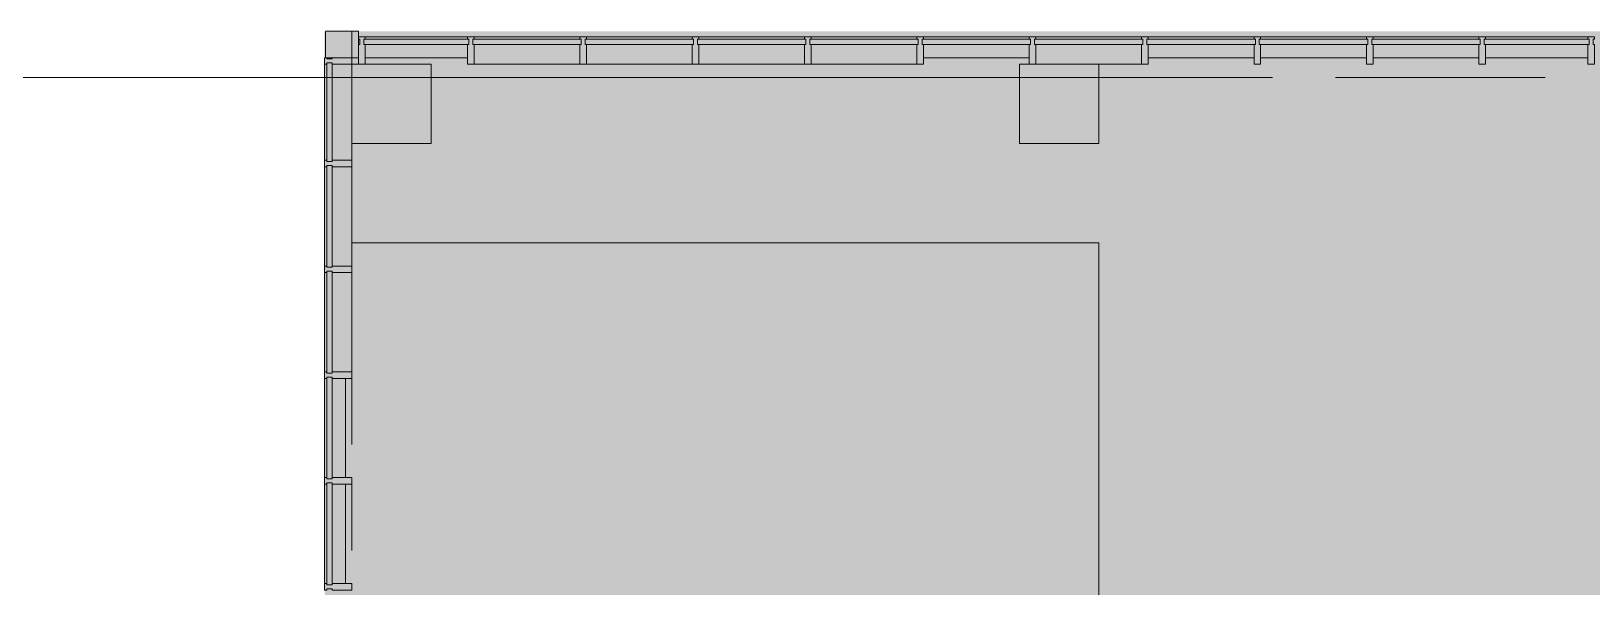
# Model space of a CAD drawing. Header units: millimetres. Extents: x -2766 to 205613, y -8553 to 29000.
# Drawn here: x 80237 to 92043, y 23150 to 27350 of the extents above; entities that cross this region are included whole.
import ezdxf

# ---------------------------------------------------------------- set-up
doc = ezdxf.new("R2010")
doc.units = ezdxf.units.MM
doc.linetypes.add('200_ШТРИХ__ш1_п0_6_', pattern=[800, 500, -300])
doc.linetypes.add('Осевая', pattern=[3175, 635, -476.25, 1587.5, -476.25])
doc.layers.add('A-DETL-GENF-3', color=7, linetype='Continuous', lineweight=9, true_color=0xc0c0c0, transparency=0.4)
for name, color, linetype, lineweight in [('A-DETL-MBND-1', 7, '200_ШТРИХ__ш1_п0_6_', 9), ('Оси', 7, 'Continuous', 9), ('Оси-2', 7, 'Осевая', 9)]:
    doc.layers.add(name, color=color, linetype=linetype, lineweight=lineweight)
for name, color, linetype, lineweight, true_color in [('A-FLOR-1', 7, 'Continuous', 5, 0xb7b7b7), ('A-GLAZ-CURT-2', 7, 'Continuous', 5, 0x737373), ('A-GLAZ-CWMG-2', 7, 'Continuous', 5, 0x737373), ('A-WALL-5', 7, 'Continuous', 5, 0x737373), ('S-COLS-1', 7, 'Continuous', 5, 0x737373)]:
    doc.layers.add(name, color=color, linetype=linetype, lineweight=lineweight, true_color=true_color)

# ---------------------------------------------------------------- blocks, each defined once
blk = doc.blocks.new('Прямоугольный импост - Импост структурный с накладкой - 190мм-22856805-2_2_1_птичка')
at = {"layer": 'A-GLAZ-CWMG-2'}
for p, q in [((0, 17), (-50, 17)), ((-50, 17), (-50, 0)), ((-50, 0), (-40, 0)), ((-40, 0), (-40, -40)), ((-10, -40), (-10, 0)), ((-10, 0), (0, 0)), ((0, 11), (0, 17)), ((-40, -40), (-50, -40)), ((-50, -40), (-50, -190)), ((0, -40), (-10, -40)), ((-50, -190), (0, -190))]:
    blk.add_line(p, q, dxfattribs=at)
blk = doc.blocks.new('Системная панель - Стекло - 40мм-22858580-2_2_1_птичка')
at = {"layer": 'A-GLAZ-CURT-2'}
for p, q in [((372.5, 40), (-372.5, 40)), ((-372.5, 40), (-372.5, 0)), ((-372.5, 0), (372.5, 0)), ((372.5, 0), (372.5, 40))]:
    blk.add_line(p, q, dxfattribs=at)
blk = doc.blocks.new('Системная панель - Стекло - 40мм-22858442-2_2_1_птичка')
at = {"layer": 'A-GLAZ-CURT-2'}
for p, q in [((385, 40), (-385, 40)), ((-385, 40), (-385, 0)), ((-385, 0), (385, 0)), ((385, 0), (385, 40))]:
    blk.add_line(p, q, dxfattribs=at)
blk = doc.blocks.new('Прямоугольный импост - Импост структурный с накладкой - 190мм-22856798-2_2_1_птичка')
at = {"layer": 'A-GLAZ-CWMG-2'}
for p, q in [((-25, 0), (-25, 17)), ((-25, 17), (25, 17)), ((-15, 0), (-25, 0)), ((-15, -40), (-15, 0)), ((25, 0), (15, 0)), ((15, 0), (15, -40)), ((25, 17), (25, 0)), ((-25, -190), (-25, -40)), ((-25, -40), (-15, -40)), ((15, -40), (25, -40)), ((25, -40), (25, -190)), ((25, -190), (-25, -190))]:
    blk.add_line(p, q, dxfattribs=at)
blk = doc.blocks.new('Прямоугольный импост - Импост структурный с накладкой - 160мм-22858437-2_2_1_птичка')
at = {"layer": 'A-GLAZ-CWMG-2'}
for p, q in [((3854, 23925), (3854, 23175)), ((4011, 23925), (4011, 23175))]:
    blk.add_line(p, q, dxfattribs=at)
blk = doc.blocks.new('Системная панель - Стекло - 40мм-22856069-2_2_1_птичка')
at = {"layer": 'A-GLAZ-CURT-2'}
for p, q in [((397.5, 0), (-397.5, 0)), ((-397.5, 0), (-397.5, -40)), ((397.5, -40), (397.5, 0)), ((-397.5, -40), (397.5, -40))]:
    blk.add_line(p, q, dxfattribs=at)
blk = doc.blocks.new('Системная панель - Стекло - 40мм-22856070-2_2_1_птичка')
at = {"layer": 'A-GLAZ-CURT-2'}
for p, q in [((410, 0), (-410, 0)), ((-410, 0), (-410, -40)), ((-410, -40), (410, -40)), ((410, -40), (410, 0))]:
    blk.add_line(p, q, dxfattribs=at)
blk = doc.blocks.new('Системная панель - Стекло - 40мм-22856305-2_2_1_птичка')
at = {"layer": 'A-GLAZ-CURT-2'}
for p, q in [((410, 0), (-410, 0)), ((-410, 0), (-410, -40)), ((-410, -40), (410, -40)), ((410, -40), (410, 0))]:
    blk.add_line(p, q, dxfattribs=at)
blk = doc.blocks.new('Прямоугольный импост - Импост структурный с накладкой - 190мм-22856073-2_2_1_птичка')
at = {"layer": 'A-GLAZ-CWMG-2'}
for p, q in [((-50, 40), (-50, 190)), ((-50, 190), (0, 190)), ((0, 190), (0, 40)), ((-40, 40), (-50, 40)), ((-50, -17), (-50, 0)), ((-50, 0), (-40, 0)), ((-40, 0), (-40, 40)), ((-10, 40), (-10, 0)), ((0, 40), (-10, 40)), ((-10, 0), (0, 0)), ((0, 0), (0, -17)), ((0, -17), (-50, -17))]:
    blk.add_line(p, q, dxfattribs=at)
blk = doc.blocks.new('Прямоугольный импост - Импост структурный с накладкой - 160мм-22794259-2_2_1_птичка')
at = {"layer": 'A-GLAZ-CWMG-2'}
for p, q in [((4160, 27307), (4935, 27307)), ((4160, 27150), (4935, 27150))]:
    blk.add_line(p, q, dxfattribs=at)
blk = doc.blocks.new('Прямоугольный импост - Импост структурный с накладкой - 160мм-20149070-2_2_1_птичка')
at = {"layer": 'A-GLAZ-CWMG-2'}
for p, q in [((8385, 27307), (9185, 27307)), ((8385, 27150), (9185, 27150))]:
    blk.add_line(p, q, dxfattribs=at)
blk = doc.blocks.new('Прямоугольный импост - Импост структурный с накладкой - 160мм-22794460-2_2_1_птичка')
at = {"layer": 'A-GLAZ-CWMG-2'}
for p, q in [((10935, 27307), (11285, 27307)), ((10935, 27150), (11285, 27150))]:
    blk.add_line(p, q, dxfattribs=at)
blk = doc.blocks.new('Прямоугольный импост - Импост структурный с накладкой - 160мм-22794342-2_2_1_птичка')
at = {"layer": 'A-GLAZ-CWMG-2'}
for p, q in [((11285, 27307), (11735, 27307)), ((11285, 27150), (11735, 27150))]:
    blk.add_line(p, q, dxfattribs=at)
blk = doc.blocks.new('Прямоугольный импост - Импост структурный с накладкой - 190мм-22856065-2_2_1_птичка')
at = {"layer": 'A-GLAZ-CWMG-2'}
for p, q in [((-25, 40), (-25, 190)), ((-25, 190), (25, 190)), ((25, 190), (25, 40)), ((-15, 40), (-25, 40)), ((-25, -17), (-25, 0)), ((-25, 0), (-15, 0)), ((-15, 0), (-15, 40)), ((15, 40), (15, 0)), ((25, 40), (15, 40)), ((15, 0), (25, 0)), ((25, 0), (25, -17)), ((25, -17), (-25, -17))]:
    blk.add_line(p, q, dxfattribs=at)
blk = doc.blocks.new('Прямоугольный импост - Импост структурный с накладкой - 190мм-V189-2_2_1_птичка')
at = {"layer": 'A-GLAZ-CWMG-2'}
for p, q in [((-50, 190), (-50, 40)), ((0, 40), (0, 190)), ((-50, 40), (-40, 40)), ((-40, 0), (-50, 0)), ((-50, 0), (-50, -17)), ((-40, 40), (-40, 0)), ((-10, 0), (-10, 40)), ((-10, 40), (0, 40)), ((0, 0), (-10, 0)), ((0, -17), (0, 0)), ((-50, -17), (0, -17))]:
    blk.add_line(p, q, dxfattribs=at)
blk = doc.blocks.new('Прямоугольный импост - Импост структурный с накладкой - 190мм-V209-2_2_1_птичка')
at = {"layer": 'A-GLAZ-CWMG-2'}
for p, q in [((3854, 25525), (3854, 24775)), ((4061, 25525), (4061, 24775))]:
    blk.add_line(p, q, dxfattribs=at)
blk = doc.blocks.new('Прямоугольный импост - Импост структурный с накладкой - 190мм-23186024-2_2_1_птичка')
at = {"layer": 'A-GLAZ-CWMG-2'}
for p, q in [((9235, 27307), (10035, 27307)), ((9710, 27100), (10035, 27100))]:
    blk.add_line(p, q, dxfattribs=at)
blk = doc.blocks.new('Прямоугольный импост - Импост структурный с накладкой - 190мм-V210-2_2_1_птичка')
at = {"layer": 'A-GLAZ-CWMG-2'}
for p, q in [((-25, 40), (-25, 190)), ((25, 190), (25, 40)), ((-15, 40), (-25, 40)), ((-25, -17), (-25, 0)), ((-25, 0), (-15, 0)), ((-15, 0), (-15, 40)), ((15, 40), (15, 0)), ((25, 40), (15, 40)), ((15, 0), (25, 0)), ((25, 0), (25, -17)), ((25, -17), (-25, -17))]:
    blk.add_line(p, q, dxfattribs=at)
blk = doc.blocks.new('Прямоугольный импост - Импост структурный с накладкой - 190мм-V211-2_2_1_птичка')
at = {"layer": 'A-GLAZ-CWMG-2'}
for p, q in [((7535, 27307), (8335, 27307)), ((7535, 27100), (8335, 27100))]:
    blk.add_line(p, q, dxfattribs=at)
blk = doc.blocks.new('Прямоугольный импост - Импост структурный с накладкой - 190мм-22858574-2_2_1_птичка')
at = {"layer": 'A-GLAZ-CWMG-2'}
for p, q in [((3854, 27100), (3854, 26375)), ((4061, 26500), (4061, 26375))]:
    blk.add_line(p, q, dxfattribs=at)
blk = doc.blocks.new('BSC_Колонна _Прямоугольная - 200х200-22401950-2_2_1_птичка')
at = {"layer": 'S-COLS-1'}
for p, q in [((100, 100), (-100, 100)), ((-100, 99), (-100, -100)), ((100, -100), (100, 100)), ((-100, -100), (100, -100))]:
    blk.add_line(p, q, dxfattribs=at)
blk = doc.blocks.new('BSC_Колонна _Прямоугольная - 600х600-23295697-2_2_1_птичка')
at = {"layer": 'S-COLS-1'}
for p, q in [((300, 300), (-300, 300)), ((-300, 300), (-300, -300)), ((300, -300), (300, 300)), ((-300, -300), (300, -300))]:
    blk.add_line(p, q, dxfattribs=at)
blk = doc.blocks.new('Прямоугольный импост - Импост структурный с накладкой - 190мм-V258-2_2_1_птичка')
at = {"layer": 'A-DETL-MBND-1'}
blk.add_line((4061, 24725), (4061, 23975), dxfattribs=at)

msp = doc.modelspace()

# ---------------------------------------------------------------- hatches: boundary and pattern name
at = {"layer": 'A-DETL-GENF-3'}
h = msp.add_hatch(color=256, dxfattribs=at)
h.paths.add_polyline_path([(78335, -280), (117363, -280), (117363, 12125), (117143, 12125), (117143, 12070), (117135, 12070), (117135, 12140), (117283, 12140), (117283, 12185), (117313, 12185), (117313, 12175), (117363, 12175), (117358.4, 13475), (117313, 13475), (117313, 13465), (117283, 13465), (117283, 13510), (117135, 13510), (117135, 13580), (117143, 13580), (117143, 13525), (117363, 13525), (117363, 21575), (117143, 21570.3), (117143, 21520), (117135, 21520), (117136.3, 21590), (117283, 21590), (117283, 21635), (117313, 21635), (117313, 21625), (117363, 21625), (117363, 22925), (117313, 22925), (117313, 22915), (117283, 22915), (117283, 22960), (117135, 22965), (117135, 23030), (117143, 23030), (117143, 22975), (117363, 22975), (117363, 23777.7), (112463, 23778), (112463, 27350), (82455, 27350), (82460.8, 20725.1), (82474.1, 20725.1), (82474.1, 19965.1), (82464.1, 19971), (82464.1, 19925.1), (82457.1, 19925.1), (82460.8, 19125.1), (82474.1, 19125.1), (82474.1, 18375.1), (82457.1, 18375.1), (82460.8, 18325.1), (82474.1, 18325.1), (82474.1, 17575.1), (82457.1, 17575.1), (82460.8, 16725.1), (82474.1, 16725.1), (82474.1, 15965.1), (82464.1, 15971), (82464.1, 15925.1), (82457.1, 15925.1), (82455, 15358), (78335, 15358), (78335, -258)])
h.paths.add_polyline_path([(104988, 100), (104938, 100), (104938, 425), (104763, 425), (104763, 475), (104988, 475), (104988, 120)])
h.paths.add_polyline_path([(114152.5, 100), (114118, 100), (114118, 475), (114468, 475), (114468, 100), (114418, 100), (114418, 425), (114168, 425), (114168, 100)])
h.paths.add_polyline_path([(94788, 100), (94738, 101.5), (94738, 475), (95263, 475), (95263, 425), (94788, 425), (94788, 104.5)])
h.paths.add_polyline_path([(101288, 100), (101238, 100), (101238, 425), (101113, 425), (101113, 475), (101288, 475), (101288, 120)])
h.paths.add_polyline_path([(90338, 100), (90288, 100), (90288, 475), (90763, 475), (90763, 425), (90338, 425), (90338, 120)])
h.paths.add_polyline_path([(85488, 100), (85438, 100), (85438, 475), (86263, 475), (86263, 425), (85488, 425), (85488, 120)])
h.paths.add_polyline_path([(81813, 120), (81763, 121.8), (81763, 510), (82113, 510), (82110.7, 460), (81813, 460), (81813, 125.5)])
h.paths.add_polyline_path([(115893, 5434), (115813, 5434), (115813, 5459), (115853, 5459), (115853, 5469), (115893, 5469), (115893, 5449)])
h.paths.add_polyline_path([(115813, 6059), (115813, 6084), (115893, 6084), (115893, 6049), (115853, 6049), (115853, 6059)])
h.paths.add_polyline_path([(115813, 6019), (115213, 6019), (115213, 6059), (115813, 6059), (115813, 6049)])
h.paths.add_polyline_path([(115893, 6314), (115813, 6314), (115813, 6339), (115853, 6339), (115853, 6349), (115893, 6349), (115893, 6329)])
h.paths.add_polyline_path([(81838, 7680), (81838, 7730), (81828, 7730), (81828, 7760), (81873, 7760), (81873, 7908), (81943, 7905.3), (81943, 7900), (81888, 7895.8), (81888, 7680), (81943, 7680), (81943, 7672), (81873, 7672), (81873, 7680), (81860.9, 7680)])
h.paths.add_polyline_path([(81788, 6780), (81788, 7680), (81838, 7680), (81838, 6780)])
h.paths.add_polyline_path([(115813, 6939), (115813, 6964), (115893, 6964), (115893, 6929), (115853, 6929), (115853, 6939)])
h.paths.add_polyline_path([(115503.7, 6899), (115213, 6899), (115213, 6939), (115813, 6939), (115813, 6899), (115783, 6899)])
h.paths.add_polyline_path([(111935.1, 7125.5), (111826.2, 7134.5), (111757.3, 7152.8), (111689.1, 7182.6), (111634.6, 7216.3), (111564, 7280), (111523.4, 7330.5), (111483.1, 7401.2), (111462.4, 7451), (111444.1, 7527.4), (111438, 7595.9), (111488, 7596.4), (111496, 7519.9), (111517.7, 7445.9), (111543.6, 7389.8), (111602.6, 7311.7), (111646, 7270.6), (111712.4, 7226.8), (111783.9, 7196.6), (111858.8, 7180), (111900.5, 7175.4), (111969.6, 7178.8), (112039.9, 7194.4), (112125.9, 7233.7), (112190.4, 7280), (112221.4, 7307.6), (112270.2, 7370.8), (112301.1, 7426.8), (112324.8, 7494.8), (112336.6, 7565.8), (112335.9, 7640.2), (112313.6, 7737.5), (112299.6, 7776.5), (112264.3, 7839.2), (112194.7, 7916.2), (112149.3, 7951.9), (112080.2, 7989.2), (112006.9, 8013), (111966, 8021.7), (111871.8, 8021.7), (111810.1, 8011.4), (111746.9, 7990.6), (111663.5, 7942.2), (111613, 7899), (111582.1, 7866.7), (111533, 7787.5), (111512.2, 7741.4), (111494.1, 7671.7), (111487.7, 7600), (111438, 7600.2), (111450.5, 7702), (111464, 7754.2), (111495.9, 7826.3), (111546.2, 7900), (111594.6, 7951.2), (111660.4, 8000.8), (111738.3, 8040.1), (111793.6, 8058.8), (111887.7, 8072.8), (111966, 8070.5), (112039.5, 8056.3), (112103.3, 8033.7), (112164.7, 8001.5), (112218.9, 7962.6), (112279.7, 7900), (112324.1, 7835.4), (112360.8, 7753.9), (112374.7, 7709.7), (112386.3, 7637.8), (112386.3, 7561.8), (112373.7, 7485.5), (112350.9, 7415.9), (112301.1, 7328.5), (112263.1, 7280), (112201.6, 7224.1), (112130.4, 7179.2), (112084.1, 7156.9), (112010.9, 7135.2), (111935.7, 7125.6)])
h.paths.add_polyline_path([(80538, 7280), (80538, 7680), (80588, 7679.8), (80588, 7280)])
h.paths.add_polyline_path([(106066, 7672), (106023, 7672), (106020.5, 7820), (106003, 7820), (106003, 7860), (106013, 7860), (106013, 7900), (106023, 7900), (106023, 7908), (106093, 7908), (106093, 7900), (106038, 7900), (106038, 7680), (106093, 7680), (106093, 7672)])
h.paths.add_polyline_path([(105013, 7900), (105013, 8900), (105053, 8900), (105053, 7900), (105023, 7900)])
h.paths.add_polyline_path([(104960.2, 7672), (104933, 7674), (104933, 7680), (104988, 7680), (104988, 7900), (104933, 7900), (104933, 7908), (105003, 7908), (105003, 7900), (105013, 7900), (105013, 7860), (105023, 7860), (105023, 7820), (105003, 7820), (105003, 7672), (104963, 7672)])
h.paths.add_polyline_path([(80503, 7672), (80433, 7672), (80433, 7680), (80488, 7680), (80488, 7900), (80433, 7900), (80433, 7908), (80503, 7903.9), (80503, 7760), (80548, 7760), (80548, 7730), (80538, 7730), (80538, 7680), (80503, 7674.8)])
h.paths.add_polyline_path([(95538, 9900), (95498, 9901), (95498, 10900), (95538, 10894.6), (95538, 9900.1)])
h.paths.add_polyline_path([(94058, 9900), (94018, 9905), (94018, 10900), (94058, 10900), (94058, 9900.1)])
h.paths.add_polyline_path([(82013, 9900), (81973, 9901), (81973, 10900), (82013, 10900), (82013, 9900.1)])
h.paths.add_polyline_path([(79054, 10645), (78693, 10645), (78697.9, 10695), (79054, 10695), (79054, 10900), (79104, 10900), (79104, 10645), (79073, 10645)])
h.paths.add_polyline_path([(93044, 10892), (92978, 10892), (92978, 10900), (93033, 10900), (93033, 11100), (92978, 11100), (92978, 11108), (93048, 11108), (93048, 10980), (93068, 10980), (93068, 10940), (93058, 10940), (93058, 10900), (93048, 10899), (93048, 10892)])
h.paths.add_polyline_path([(95588, 10892), (95548, 10895.6), (95548, 10900), (95538, 10900), (95538, 10940), (95528, 10940), (95528, 10980), (95548, 10980), (95548, 11108), (95618, 11108), (95613, 11100), (95563, 11100), (95563, 10900), (95618, 10900), (95613, 10892)])
h.paths.add_polyline_path([(94068, 10892), (94068, 10900), (94058, 10900), (94058, 10940), (94048, 10940), (94048, 10980), (94068, 10980), (94068, 11108), (94138, 11108), (94138, 11100), (94083, 11100), (94088, 10900), (94138, 10900), (94138, 10892), (94083, 10892)])
h.paths.add_polyline_path([(94494.3, 10892), (94458, 10892), (94458, 10900), (94513, 10900), (94513, 11100), (94458, 11100), (94458, 11108), (94528, 11108), (94528, 10980), (94548, 10980), (94548, 10940), (94538, 10940), (94538, 10900), (94528, 10899), (94528, 10892), (94512.9, 10892)])
h.paths.add_polyline_path([(82043, 10892), (82023, 10892), (82023, 10900), (82013, 10900), (82013, 10940), (82003, 10940), (82003, 10980), (82023, 10980), (82023, 11108), (82093, 11108), (82093, 11100), (82038, 11100), (82038, 10900), (82093, 10900), (82093, 10892), (82062.2, 10892)])
h.paths.add_polyline_path([(80987.9, 10892), (80933, 10892), (80933, 10900), (80988, 10900), (80988, 11100), (80933, 11100), (80933, 11108), (81003, 11108), (81003, 10980), (81023, 10980), (81023, 10940), (81013, 10940), (81013, 10900), (81003, 10899), (81003, 10892), (80989.8, 10892)])
h.paths.add_polyline_path([(98813, 12055), (98733, 12055), (98733, 12090), (98773, 12090), (98773, 12080), (98813, 12080), (98813, 12070)])
h.paths.add_polyline_path([(98813, 12640), (98813, 12680), (99413, 12680), (99413, 12640), (99060.5, 12640)])
h.paths.add_polyline_path([(98733, 12670), (98733, 12705), (98813, 12705), (98813, 12680), (98773, 12680), (98773, 12670), (98757, 12670)])
h.paths.add_polyline_path([(98813, 12985), (98733, 12985), (98733, 13020), (98773, 13020), (98773, 13010), (98813, 13010), (98813, 13000)])
h.paths.add_polyline_path([(99143, 13570), (98813, 13570), (98813, 13610), (99413, 13610), (99413, 13570), (99195.1, 13570)])
h.paths.add_polyline_path([(98757, 13600), (98733, 13600), (98733, 13635), (98813, 13635), (98813, 13610), (98773, 13610), (98773, 13600)])
h.paths.add_polyline_path([(78907.8, 14405), (78713, 14410), (78713, 14455), (79018, 14455), (79018, 14960), (79068, 14960), (79068, 14405), (78964.4, 14405)])
h.paths.add_polyline_path([(94693, 15203.4), (94693, 16200), (94733, 16200), (94733, 15203.4)])
h.paths.add_polyline_path([(109613, 15350), (100482, 15353.9), (100482, 15380.7), (109613, 15380.7), (109613, 15353.9)])
h.paths.add_polyline_path([(82658, 15408.1), (82614.1, 15408.1), (82614.1, 15925.1), (82634.1, 15925.1), (82634.1, 15975.1), (82514.1, 15975.1), (82514.1, 16725.1), (82664.1, 16725.1), (82663, 15408.1)])
h.paths.add_polyline_path([(82474.1, 15925.1), (82464.1, 15925.1), (82474.1, 15935.1)])
h.paths.add_polyline_path([(88063, 16006.2), (88063, 16233.9), (87908, 16266.9), (87908.6, 16281.7), (87918.6, 16289.9), (88063, 16266.9), (88063, 16286.2), (88298, 16289.9), (88300, 16799.9), (88328, 16799.9), (88328, 16286.2), (88563, 16286.2), (88563, 16006.2), (88223, 16006.2)])
h.paths.add_polyline_path([(82634.1, 16775.1), (82514.1, 16775.1), (82514.1, 17525.1), (82664.1, 17525.1), (82663, 16775.1)])
h.paths.add_polyline_path([(82457.1, 16775.1), (82460.8, 17525.1), (82474.1, 17525.1), (82474.1, 16775.1), (82464.1, 16775.1)])
h.paths.add_polyline_path([(88313, 16871.5), (88298, 16871.5), (88293.4, 17385.2), (88063, 17389.6), (88063, 17407.3), (87912.9, 17383.9), (87906.8, 17397.2), (87912.9, 17410.2), (87915.7, 17411.2), (88063, 17437.5), (88063, 17665.2), (88563, 17665.2), (88563, 17385.2), (88328, 17381.5), (88327.5, 16871.5), (88316.9, 16871.5)])
h.paths.add_polyline_path([(82664.1, 17575.1), (82514.1, 17575.1), (82514.1, 18325.1), (82663, 18325.1), (82664.1, 17750.1)])
h.paths.add_polyline_path([(82663, 18375.1), (82514.1, 18375.1), (82514.1, 19125.1), (82664.1, 19125.1), (82663, 18450)])
h.paths.add_polyline_path([(82614.1, 19175.1), (82614.1, 19925.1), (82634.1, 19925.1), (82634.1, 19975.1), (82514.1, 19975.1), (82514.1, 20725.1), (82664.1, 20725.1), (82663, 19175.1), (82625.2, 19175.1)])
h.paths.add_polyline_path([(82464.1, 19925.1), (82474.1, 19935.1), (82474.1, 19925.1)])
h.paths.add_polyline_path([(82625.2, 20775.1), (82614.1, 20775.1), (82614.1, 21150.1), (82514.1, 21150.1), (82514.1, 21525.1), (82664.1, 21525.1), (82663, 20775.1)])
h.paths.add_polyline_path([(112221, 20825), (112213, 20825), (112213, 20880), (112013, 20880), (112013, 20825), (112005, 20825), (112005, 20895), (112133, 20895), (112133, 20915), (112173, 20915), (112173, 20905), (112213, 20901), (112213, 20895), (112221, 20895), (112221, 20855)])
h.paths.add_polyline_path([(82457.1, 21150.1), (82460.8, 21525.1), (82474.1, 21525.1), (82474.1, 21150.1)])
h.paths.add_polyline_path([(82514.1, 21575.1), (82514.1, 22325.1), (82664.1, 22325.1), (82663, 21575.1)])
h.paths.add_polyline_path([(82457.1, 21575.1), (82460.8, 22325.1), (82474.1, 22325.1), (82474.1, 21575.1)])
h.paths.add_polyline_path([(113017, 21865), (112213, 21865), (112213, 21905), (113213, 21905), (113213, 21865), (113106.6, 21865)])
h.paths.add_polyline_path([(112133, 21895), (112133, 21915), (112005, 21915), (112005, 21985), (112013, 21985), (112013, 21930), (112213, 21930), (112213, 21985), (112221, 21985), (112221, 21915), (112213, 21915), (112213, 21905), (112173, 21905), (112173, 21895), (112157, 21895)])
h.paths.add_polyline_path([(82663, 22375.1), (82614.1, 22375.1), (82614.1, 23125.1), (82664.1, 23125.1), (82664.1, 22375.1)])
h.paths.add_polyline_path([(116280.5, 23029), (116268, 23029), (116268, 23399), (116318, 23394), (116318, 23079), (116873, 23079), (116873, 23029), (116318, 23029)])
h.paths.add_polyline_path([(113138, 23029), (112213, 23029), (112213, 23079), (113088, 23079), (113088, 23400), (113138, 23400), (113138, 23077.6)])
h.paths.add_polyline_path([(82664.1, 23175.1), (82614.1, 23175.1), (82614.1, 23925.1), (82664.1, 23925.1), (82664.1, 23394)])
h.paths.add_polyline_path([(82664.1, 23975.1), (82614.1, 23975.1), (82614.1, 24725.1), (82664.1, 24725.1), (82664.1, 24577.3)])
h.paths.add_polyline_path([(82663, 24775.1), (82514.1, 24775.1), (82514.1, 25525.1), (82664.1, 25525.1), (82664.1, 24775.1)])
h.paths.add_polyline_path([(82474.1, 24775.1), (82457.1, 24775.1), (82457.1, 25525.1), (82474.1, 25525.1), (82474.1, 25168.9)])
h.paths.add_polyline_path([(82663, 25575.1), (82514.1, 25575.1), (82514.1, 26325.1), (82664.1, 26325.1), (82664.1, 25575.1)])
h.paths.add_polyline_path([(82474.1, 25575.1), (82457.1, 25575.1), (82460.8, 26325.1), (82474.1, 26325.1), (82474.1, 25750)])
h.paths.add_polyline_path([(82457.1, 26375.1), (82457.1, 27100.1), (82474.1, 27100.1), (82474.1, 26375.1)])
h.paths.add_polyline_path([(82514.1, 26375.1), (82514.1, 27100.1), (82663, 27100), (82663, 26375.1)])
h.paths.add_polyline_path([(88480.2, 27100), (87838, 27100), (87838, 27250), (88638, 27250), (88638, 27100)])
h.paths.add_polyline_path([(84438, 27100), (84438, 27250), (85238, 27250), (85238, 27100), (84555, 27100)])
h.paths.add_polyline_path([(86138, 27100), (86138, 27250), (86938, 27250), (86938, 27100), (86678.7, 27100)])
h.paths.add_polyline_path([(85288, 27100), (85288, 27250), (86088, 27250), (86088, 27100)])
h.paths.add_polyline_path([(83588, 27100), (83588, 27250), (84388, 27250), (84388, 27100)])
h.paths.add_polyline_path([(88638, 27290), (87838, 27290), (87838, 27307), (88638, 27303.3)])
h.paths.add_polyline_path([(84438, 27290), (84438, 27307), (85238, 27303.3), (85238, 27290), (84877.1, 27290)])
h.paths.add_polyline_path([(86138, 27290), (86138, 27307), (86938, 27303.3), (86938, 27290), (86678.7, 27290)])
h.paths.add_polyline_path([(86088, 27290), (85288, 27290), (85288, 27307), (86088, 27303.3)])
h.paths.add_polyline_path([(84388, 27290), (83588, 27290), (83588, 27307), (84388, 27303.3)])
h = msp.add_hatch(color=256, dxfattribs=at)
h.paths.add_polyline_path([(82614.1, 15408.1), (82664.1, 15408.1), (82663, 16725.1), (82514.1, 16725.1), (82514.1, 15975.1), (82634.1, 15973.1), (82634.1, 15925.1), (82614.1, 15925.1), (82614.1, 15702.7)])
h.paths.add_polyline_path([(82464.1, 15925.1), (82474.1, 15925.1), (82474.1, 15935.1)])
h.paths.add_polyline_path([(82457.1, 15925.1), (82464.1, 15929.2), (82464.1, 15975.1), (82474.1, 15965.1), (82474.1, 16725.1), (82457.1, 16725.1), (82457.1, 15935.1)])
h.paths.add_polyline_path([(82663, 16775.1), (82664.1, 16775.1), (82663, 17525.1), (82514.1, 17525.1), (82514.1, 16775.1)])
h.paths.add_polyline_path([(82474.1, 16775.1), (82474.1, 17525.1), (82457.1, 17525.1), (82457.1, 16775.1)])
h.paths.add_polyline_path([(82663, 17575.1), (82664.1, 17575.1), (82663, 18325.1), (82514.1, 18325.1), (82514.1, 17575.1), (82625.2, 17575.1)])
h.paths.add_polyline_path([(82457.1, 17575.1), (82474.1, 17575.1), (82474.1, 18325.1), (82457.1, 18325.1), (82457.1, 17725.1)])
h.paths.add_polyline_path([(82457.1, 18375.1), (82474.1, 18375.1), (82474.1, 19125.1), (82457.1, 19125.1), (82457.1, 18450)])
h.paths.add_polyline_path([(82514.1, 18375.1), (82663, 18375.1), (82663, 19125.1), (82514.1, 19125.1), (82514.1, 18450)])
h.paths.add_polyline_path([(82663, 19175.1), (82664.1, 19175.1), (82663, 20725.1), (82514.1, 20725.1), (82514.1, 19975.1), (82634.1, 19973.1), (82634.1, 19925.1), (82614.1, 19925.1), (82614.1, 19175.1), (82625.2, 19175.1)])
h.paths.add_polyline_path([(82464.1, 19925.1), (82474.1, 19925.1), (82474.1, 19935.1)])
h.paths.add_polyline_path([(82457.1, 19925.1), (82464.1, 19929.2), (82464.1, 19975.1), (82474.1, 19965.1), (82474.1, 20725.1), (82457.1, 20725.1), (82457.1, 19935.1)])
h.paths.add_polyline_path([(82625.2, 20775.1), (82664.1, 20775.1), (82663, 21525.1), (82514.1, 21525.1), (82514.1, 21150.1), (82614.1, 21150.1), (82614.1, 20775.1)])
h.paths.add_polyline_path([(82474.1, 21150.1), (82474.1, 21525.1), (82457.1, 21525.1), (82457.1, 21150.1)])
h.paths.add_polyline_path([(82457.1, 21575.1), (82474.1, 21575.1), (82474.1, 22325.1), (82457.1, 22325.1), (82457.1, 21600)])
h.paths.add_polyline_path([(82514.1, 21575.1), (82664.1, 21575.1), (82663, 22325.1), (82514.1, 22325.1), (82514.1, 21600)])
h.paths.add_polyline_path([(82664.1, 22375.1), (82663, 23125.1), (82614.1, 23125.1), (82614.1, 22375.1), (82663, 22375.1)])
h.paths.add_polyline_path([(82614.1, 23175.1), (82664.1, 23175.1), (82663, 23925.1), (82614.1, 23925.1), (82614.1, 23394)])
h.paths.add_polyline_path([(82663, 23975.1), (82664.1, 23975.1), (82663, 24725.1), (82614.1, 24725.1), (82614.1, 23975.1)])
h.paths.add_polyline_path([(82457.1, 24775.1), (82474.1, 24775.1), (82474.1, 25525.1), (82457.1, 25525.1), (82457.1, 25168.9)])
h.paths.add_polyline_path([(82514.1, 24775.1), (82664.1, 24775.1), (82663, 25525.1), (82514.1, 25525.1), (82514.1, 25168.9)])
h.paths.add_polyline_path([(82457.1, 25575.1), (82474.1, 25575.1), (82474.1, 26325.1), (82457.1, 26325.1), (82457.1, 25750)])
h.paths.add_polyline_path([(82663, 25575.1), (82664.1, 25575.1), (82663, 26325.1), (82514.1, 26325.1), (82514.1, 25575.1)])
h.paths.add_polyline_path([(82664.1, 26375.1), (82663, 27100.1), (82514.1, 27100.1), (82514.1, 26375.1), (82663, 26375.1)])
h.paths.add_polyline_path([(82457.1, 26375.1), (82474.1, 26375.1), (82474.1, 27100.1), (82457.1, 27100.1), (82457.1, 26943.8)])
h.paths.add_polyline_path([(88480.2, 27100), (88638, 27100), (88638, 27250), (87838, 27250), (87838, 27100), (88313, 27100)])
h.paths.add_polyline_path([(85238, 27100), (85238, 27250), (84438, 27250), (84438, 27100), (84877.1, 27100)])
h.paths.add_polyline_path([(83588, 27100), (84388, 27100), (84388, 27250), (83588, 27250), (83588, 27215.1)])
h.paths.add_polyline_path([(85288, 27100), (86088, 27100), (86088, 27250), (85288, 27250)])
h.paths.add_polyline_path([(86938, 27100), (86938, 27250), (86138, 27250), (86138, 27100), (86678.7, 27100)])
h.paths.add_polyline_path([(88313, 27290), (88638, 27290), (88638, 27307), (87838, 27307), (87838, 27290)])
h.paths.add_polyline_path([(86678.7, 27290), (86938, 27290), (86938, 27307), (86138, 27307), (86138, 27290)])
h.paths.add_polyline_path([(84388, 27290), (84388, 27307), (83588, 27307), (83588, 27290)])
h.paths.add_polyline_path([(86088, 27290), (86088, 27307), (85288, 27307), (85288, 27290)])
h.paths.add_polyline_path([(85238, 27290), (85238, 27307), (84438, 27307), (84438, 27290), (84877.1, 27290)])

# ---------------------------------------------------------------- linework, layer by layer
at = {"layer": 'A-FLOR-1'}
for p, q in [((88313, 25750), (82664.1, 25750)), ((88313, 20770), (88313, 25750))]:
    msp.add_line(p, q, dxfattribs=at)
at = {"layer": 'A-WALL-5'}
for p, q in [((82713, 27350), (82663, 27350)), ((82713, 27150), (82713, 27350)), ((82663, 27150), (82713, 27150))]:
    msp.add_line(p, q, dxfattribs=at)
at = {"layer": 'Оси'}
msp.add_line((76492, 27000), (88992, 27000), dxfattribs=at)
at = {"layer": 'Оси-2'}
msp.add_line((88992, 27000), (99963, 27000), dxfattribs=at)

# ---------------------------------------------------------------- block references
at = {"layer": 'A-DETL-MBND-1'}
for p in [(78603, 0), (78603, -800)]:
    msp.add_blockref('Прямоугольный импост - Импост структурный с накладкой - 190мм-V258-2_2_1_птичка', p, dxfattribs=at)
at = {"layer": 'A-GLAZ-CURT-2'}
for name, p in [('Системная панель - Стекло - 40мм-22856069-2_2_1_птичка', (83150.5, 27290)), ('Системная панель - Стекло - 40мм-22856070-2_2_1_птичка', (83988, 27290)), ('Системная панель - Стекло - 40мм-22856070-2_2_1_птичка', (84838, 27290)), ('Системная панель - Стекло - 40мм-22856070-2_2_1_птичка', (85688, 27290)), ('Системная панель - Стекло - 40мм-22856070-2_2_1_птичка', (86538, 27290)), ('Системная панель - Стекло - 40мм-22856070-2_2_1_птичка', (87388, 27290)), ('Системная панель - Стекло - 40мм-22856070-2_2_1_птичка', (88238, 27290)), ('Системная панель - Стекло - 40мм-22856070-2_2_1_птичка', (89088, 27290)), ('Системная панель - Стекло - 40мм-22856305-2_2_1_птичка', (89938.1, 27290)), ('Системная панель - Стекло - 40мм-22856070-2_2_1_птичка', (90788.2, 27290)), ('Системная панель - Стекло - 40мм-22856069-2_2_1_птичка', (91625.7, 27290))]:
    msp.add_blockref(name, p, dxfattribs=at)
at = {"layer": 'A-GLAZ-CURT-2', "rotation": 269.9999999999999}
for name, p in [('Системная панель - Стекло - 40мм-22858580-2_2_1_птичка', (82474.1, 26737.6)), ('Системная панель - Стекло - 40мм-22858442-2_2_1_птичка', (82474.1, 25950.1)), ('Системная панель - Стекло - 40мм-22858442-2_2_1_птичка', (82474.1, 25150.1)), ('Системная панель - Стекло - 40мм-22858442-2_2_1_птичка', (82474.1, 24350.1)), ('Системная панель - Стекло - 40мм-22858442-2_2_1_птичка', (82474.1, 23550.1))]:
    msp.add_blockref(name, p, dxfattribs=at)
at = {"layer": 'A-GLAZ-CWMG-2'}
for name, p, rotation in [('Прямоугольный импост - Импост структурный с накладкой - 190мм-V189-2_2_1_птичка', (82713, 27290), 180), ('Прямоугольный импост - Импост структурный с накладкой - 190мм-22856805-2_2_1_птичка', (82474.1, 27150.1), 89.99999999999991)]:
    msp.add_blockref(name, p, dxfattribs=dict(at, rotation=rotation))
for name, p in [('Прямоугольный импост - Импост структурный с накладкой - 160мм-22794259-2_2_1_птичка', (78603, 0)), ('Прямоугольный импост - Импост структурный с накладкой - 190мм-V211-2_2_1_птичка', (76053, 0)), ('Прямоугольный импост - Импост структурный с накладкой - 190мм-V211-2_2_1_птичка', (76903, 0)), ('Прямоугольный импост - Импост структурный с накладкой - 190мм-V211-2_2_1_птичка', (77753, 0)), ('Прямоугольный импост - Импост структурный с накладкой - 190мм-V211-2_2_1_птичка', (78603, 0)), ('Прямоугольный импост - Импост структурный с накладкой - 160мм-20149070-2_2_1_птичка', (78603, 0)), ('Прямоугольный импост - Импост структурный с накладкой - 190мм-23186024-2_2_1_птичка', (78603, 0)), ('Прямоугольный импост - Импост структурный с накладкой - 160мм-20149070-2_2_1_птичка', (80303, 0)), ('Прямоугольный импост - Импост структурный с накладкой - 160мм-22794460-2_2_1_птичка', (78603, 0)), ('Прямоугольный импост - Импост структурный с накладкой - 160мм-22794342-2_2_1_птичка', (78603, 0)), ('Прямоугольный импост - Импост структурный с накладкой - 160мм-20149070-2_2_1_птичка', (82003.2, 0)), ('Прямоугольный импост - Импост структурный с накладкой - 160мм-22794259-2_2_1_птичка', (87078.2, 0)), ('Прямоугольный импост - Импост структурный с накладкой - 190мм-22858574-2_2_1_птичка', (78603, 0)), ('Прямоугольный импост - Импост структурный с накладкой - 190мм-V209-2_2_1_птичка', (78603, 800)), ('Прямоугольный импост - Импост структурный с накладкой - 190мм-V209-2_2_1_птичка', (78603, 0)), ('Прямоугольный импост - Импост структурный с накладкой - 160мм-22858437-2_2_1_птичка', (78603, 800)), ('Прямоугольный импост - Импост структурный с накладкой - 160мм-22858437-2_2_1_птичка', (78603, 0))]:
    msp.add_blockref(name, p, dxfattribs=at)
at = {"layer": 'A-GLAZ-CWMG-2', "extrusion": (0, 0, -1)}
for name, p, rotation in [('Прямоугольный импост - Импост структурный с накладкой - 190мм-22856065-2_2_1_птичка', (-83563, 27290), 180), ('Прямоугольный импост - Импост структурный с накладкой - 190мм-22856065-2_2_1_птичка', (-84413, 27290), 180), ('Прямоугольный импост - Импост структурный с накладкой - 190мм-22856065-2_2_1_птичка', (-85263, 27290), 180), ('Прямоугольный импост - Импост структурный с накладкой - 190мм-22856065-2_2_1_птичка', (-86113, 27290), 180), ('Прямоугольный импост - Импост структурный с накладкой - 190мм-22856065-2_2_1_птичка', (-86963, 27290), 180), ('Прямоугольный импост - Импост структурный с накладкой - 190мм-V210-2_2_1_птичка', (-87813, 27290), 180), ('Прямоугольный импост - Импост структурный с накладкой - 190мм-22856065-2_2_1_птичка', (-88663, 27290), 180), ('Прямоугольный импост - Импост структурный с накладкой - 190мм-22856065-2_2_1_птичка', (-89513, 27290), 180), ('Прямоугольный импост - Импост структурный с накладкой - 190мм-22856065-2_2_1_птичка', (-90363.2, 27290), 180), ('Прямоугольный импост - Импост структурный с накладкой - 190мм-22856065-2_2_1_птичка', (-91213.2, 27290), 180), ('Прямоугольный импост - Импост структурный с накладкой - 190мм-22856073-2_2_1_птичка', (-92063.2, 27290), 180), ('Прямоугольный импост - Импост структурный с накладкой - 190мм-22856798-2_2_1_птичка', (-82474.1, 26350.1), 270.0000000000001), ('Прямоугольный импост - Импост структурный с накладкой - 190мм-22856798-2_2_1_птичка', (-82474.1, 25550.1), 270.0000000000001), ('Прямоугольный импост - Импост структурный с накладкой - 190мм-22856798-2_2_1_птичка', (-82474.1, 24750.1), 270.0000000000001), ('Прямоугольный импост - Импост структурный с накладкой - 190мм-22856798-2_2_1_птичка', (-82474.1, 23950.1), 270.0000000000001), ('Прямоугольный импост - Импост структурный с накладкой - 190мм-22856798-2_2_1_птичка', (-82474.1, 23150.1), 270.0000000000001)]:
    msp.add_blockref(name, p, dxfattribs=dict(at, rotation=rotation))
at = {"layer": 'S-COLS-1'}
for name, p in [('BSC_Колонна _Прямоугольная - 200х200-22401950-2_2_1_птичка', (82563, 27250)), ('BSC_Колонна _Прямоугольная - 600х600-23295697-2_2_1_птичка', (82963, 26800)), ('BSC_Колонна _Прямоугольная - 600х600-23295697-2_2_1_птичка', (88013, 26800))]:
    msp.add_blockref(name, p, dxfattribs=at)

doc.saveas('drawing.dxf')
